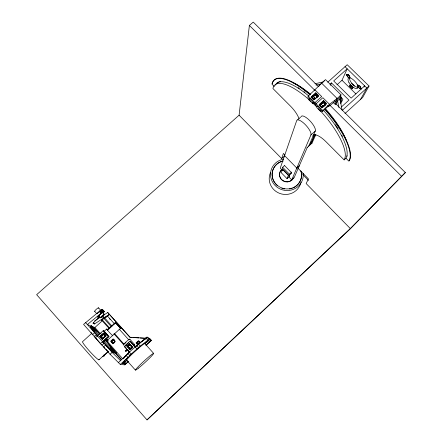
<?xml version="1.0" encoding="UTF-8"?>
<svg xmlns="http://www.w3.org/2000/svg" width="442" height="442" viewBox="0 0 442 442"><rect width="100%" height="100%" fill="white"/><g stroke="black" fill="none" stroke-linecap="round" stroke-linejoin="round"><path stroke-width="0.66" d="M107.726 312.527L121.274 327.467L121.202 328.655L120.975 327.312L107.726 312.527L103.71 315.096M335.671 103.638L405.353 172.562L350.136 228.989L147.02 419.9L36.647 294.681L239.1 115.202L249.382 25.437L253.238 22.1L318.5 86.654M106.08 340.898A12.26 0.934 47.8 0 1 111.583 348.069L111.506 348.346L109.715 347.047A12.26 0.934 47.8 0 1 104.03 341.357M239.1 115.202L281.664 158.584L283.399 153.435L284.841 154.91M284.471 165.617L282.653 167.269L282.2 168.546L288.935 175.43L291.643 172.955M327.577 105.632L328.533 106.583L336.031 100.748L339.926 97.223L341.031 94.897L325.516 79.61L308.273 96.025L307.836 97.251L309.372 98.781M129.407 348.871L130.036 348.081M308.975 99.87L309.566 98.251L313.118 101.787L312.505 103.384L308.975 99.87L309.82 99.113M312.279 97.555L312.936 96.019L313.245 96.328C313.522 98.08 311.726 97.478 312.709 97.759M312.588 97.864L312.936 96.019M314.268 96.096L314.627 95.157L312.069 97.455M311.527 97.074L315.522 93.489L315.787 92.787L318.732 95.699L314.223 99.754L311.284 96.831L315.787 92.787M315.08 95.041L315.627 93.599L316.058 93.803C316.328 95.549 314.522 94.975 315.505 95.24M314.958 95.478L315.743 93.494M313.826 99.091L314.483 97.56L314.792 97.87L314.129 99.395L313.826 99.091L314.129 99.395M315.389 95.35L316.058 93.803M318.71 86.538L319.107 85.494L324.561 80.599M316.621 96.571L317.295 95.03L317.605 95.339C317.87 97.085 316.063 96.5 317.047 96.776M316.931 96.881L317.605 95.339M316.98 97.743L317.439 96.566L315.433 94.577L311.886 97.765M287.035 178.645L288.344 175.358L282.499 169.385L281.283 172.767L287.035 178.645L289.516 176.38M288.935 175.43L289.433 174.192L291.703 172.12M290.002 174.192L288.88 176.96L291.742 179.877L294.123 177.701L307.284 147.446L310.367 144.639L314.693 134.86M290.819 173.706L291.328 172.463L284.549 165.546M320.085 105.312L320.776 103.809L321.091 104.119L320.395 105.621L320.085 105.312L320.395 105.621M322.036 103.804L322.417 102.892L319.859 105.196M319.334 104.837L323.329 101.229L323.616 100.544L326.572 103.472L322.063 107.544L319.107 104.61L323.616 100.544M322.721 103.185L323.588 101.273L323.903 101.583L323.19 103.096L322.881 102.787L323.19 103.096M322.754 103.472L323.588 101.273M330.467 85.361L331.494 82.925L348.959 100.124L341.412 106.975M321.632 106.848L322.334 105.356L322.649 105.666L321.942 107.157L321.632 106.848L321.942 107.157M320.279 111.119L320.936 109.566L317.373 106.019L316.732 107.588L320.279 111.119L321.124 110.356M291.742 179.877L310.914 134.987A10.21 3.238 48.1 0 0 311.046 134.13L311.019 133.777A10.21 3.238 48.1 0 0 310.704 132.534L310.527 132.064A10.21 3.238 48.1 0 0 308.776 128.882L308.383 128.318A10.21 3.238 48.1 0 0 307.068 126.605L306.593 126.047A10.21 3.238 48.1 0 0 303.527 122.964L303.002 122.528A10.21 3.238 48.1 0 0 301.477 121.384L300.985 121.069A10.21 3.238 48.1 0 0 298.461 119.948L298.123 119.904A10.21 3.238 48.1 0 0 297.3 120.003L297.09 120.114A10.21 3.238 48.1 0 0 296.676 120.683L280.245 168.126L282.653 170.59M324.428 104.323L325.03 102.925L325.461 103.13C324.981 105.456 323.87 104.351 325.146 102.82M323.776 106.351L324.13 105.522L322.947 106.588M324.743 104.632L325.461 103.13M324.754 105.467L325.251 104.318L323.235 102.317L319.693 105.516L320.898 106.721M320.721 110.075L322.273 111.616C327.13 104.831 335.18 100.87 341.031 94.897M325.318 105.08L325.726 104.135L323.323 101.748L319.384 105.306M312.864 136.009L313.345 134.898M308.654 146.197L315.301 131.009A10.199 3.315 48.1 0 0 309.549 120.423A10.199 3.315 48.1 0 0 301.063 116.738M310.908 142.86L311.61 141.28M314.975 134.6L310.643 144.39L312.013 143.142L315.853 134.534M328.533 106.583L329.544 104.329L322.859 97.704L316.091 103.798L315.616 104.992L317.163 106.533M337.003 84.776L342.003 80.267L347.197 68.803L333.693 80.947L351.158 98.124L364.667 85.864L364.015 87.068M336.031 100.748L337.102 98.45L321.588 83.135M338.881 107.461L337.583 100.809L335.909 104.362L335.102 104.196L336.025 102.218L341.478 97.279L340.031 95.853M102.743 315.77L102.069 316.328L102.737 315.748L111.92 326.019M341.478 97.279L339.749 100.284M340.76 103.638L342.915 99.218L340.997 97.328M360.595 99.345L366.866 88.008L345.025 66.681M327.754 82.19L347.208 64.72L369.042 86.024L362.694 97.439L344.975 113.566M147.628 337.887L147.158 337.948M91.748 327.218L90.588 326.246L94.682 330.798M123.44 344.644L123.622 344.406A4.437 0.459 -42.2 0 1 127.926 340.318A4.437 0.459 -42.2 0 1 129.583 339.633M146.142 338.014L145.794 338.423M101.638 319.991L107.34 315.897L114.594 323.997M106.113 317.251A4.409 0.646 -41.7 0 0 106.837 316.511L107.34 315.897M123.533 345.053A4.437 0.459 -42.2 0 1 123.517 344.539L125.992 342.528M123.169 358.782L126.174 355.418L127.942 357.396L122.329 363.633L125.594 363.97M131.186 354.164L124.29 346.434L129.998 341.196L135.39 347.014L135.125 346.926L136.821 345.616L138.584 347.589L129.898 355.595L128.136 353.617L129.617 352.152M144.004 339.732L146.037 337.948M147.02 419.9L350.324 228.569L405.353 172.562M99.754 316.494L92.936 323.312L94.494 323.969L109.378 314.367L106.881 316.632M135.053 346.672A12.332 1.111 -42.4 0 1 141.042 341.904L144.412 339.147A3.061 0.276 -42.5 0 1 146.761 337.185A3.061 0.276 -42.5 0 1 146.799 337.561M123.163 358.711L124.511 357.473M102.329 310.002A4.47 0.696 -41.6 0 0 102.456 309.417L99.909 310.859L83.571 324.389L110.069 354.269L120.29 364.446L140.191 346.108L149.098 339.185L151.396 340.456L145.904 345.522M123.042 363.705L125.65 361.302L126.042 361.352L123.445 363.749M148.341 340.384L145.761 342.76L146.053 342.898L148.623 340.533M314.516 134.65L313.174 135.871A15.067 4.823 47.3 0 1 326.058 141.788L344.119 159.893L345.948 158.208A51.09 16.824 48.1 0 0 323.367 110.18M120.29 364.446L124.644 364.843L128.589 361.208M146.247 344.915L151.197 340.346L149.518 338.478M128.429 361.644L124.644 364.843M125.92 345.312L124.594 346.528L126.169 348.29M132.257 347.887L130.097 349.688L126.743 345.931L129.268 343.616L132.777 347.418L129.268 343.616M126.743 345.931L129.429 343.672M127.489 347.075L127.987 346.616L130.622 349.39L127.351 346.003L129.401 344.119L130.799 345.589M129.744 344.235L127.672 346.125L128.097 346.329C128.849 345.931 127.357 345.793 128.362 346.086M129.086 344.998L129.688 344.87L128.998 344.898L129.423 345.114M128.849 345.335L129.705 344.545L130.241 345.296M127.351 346.003L128.274 345.987M129.335 345.014L129.688 344.87M129.777 345.296L130.788 344.368M130.362 348.324L129.766 348.467L130.362 348.324L130.186 348.666M131.092 347.241L131.683 347.103L131.506 347.445L131.092 347.241L131.506 347.445M129.854 348.567L130.445 348.418M131.18 347.34L131.445 347.097L132.34 347.489L130.351 348.987L127.71 346.031L127.992 346.119M130.351 348.987L132.075 347.406L129.429 344.451L129.705 344.545M130.285 349.291L132.34 347.401L129.401 344.119M130.097 349.688L132.622 347.368M129.329 352.081L135.302 346.915M118.528 362.457L129.633 352.235M135.484 346.848L147.357 337.252L149.716 338.594L151.396 340.456M145.208 339.008L144.534 339.605M111.572 348.108L115.555 352.893L110.782 347.931L110.119 348.534L110.87 348.003M98.942 359.849L107.87 351.672M102.809 356.738L108.644 351.396M114.649 353.048C115.445 354.164 110.826 350.799 112.865 350.274M110.069 354.269L112.097 352.407L120.528 360.617M128.837 342.473L125.788 345.268L126.185 345.401M97.643 336.13L96.312 334.627L94.29 336.472L100.389 343.605L108.312 336.384L108.997 336.627L107.202 338.274L106.87 338.163M102.809 341.865L108.671 336.511L107.494 335.191M107.323 340.368L120.578 328.273L119.986 327.434M296.781 168.054L299.306 165.744L296.809 168.082L284.565 155.623M120.694 328.826L121.732 327.947M105.445 339.235A8.834 0.646 47.8 0 0 107.621 341.467L108.163 340.975L106.516 338.782A4.414 0.32 47.8 0 1 106.174 338.439M111.439 340.942L112.948 339.561M95.306 337.876L103.224 330.671L103.947 330.959L108.997 336.627M97.743 336.158L97.439 335.937M100.246 333.881L101.207 333.008M104.29 331.185L106.71 328.986M100.77 335.589L103.66 332.959M99.804 336.671L103.876 333.24L106.113 335.76L102.268 339.268L99.804 336.671L102.268 339.268M115.229 322.572L107.251 329.831L107.577 330.257L115.555 322.98L115.229 322.572L120.335 327.865M100.03 336.743L103.876 333.24M100.726 336.461L101.516 336.787M103.13 334.274L103.914 334.611M103.411 334.931L104.251 334.163L103.887 334.03L100.853 336.793L102.765 338.964L100.472 336.76L103.842 333.688L104.301 333.859M100.793 335.782L101.229 336.279L103.422 334.285M103.146 334.837L101.798 336.058L102.069 336.152M102.008 337.705L102.699 338.113M104.312 335.605L105.091 335.931M104.853 335.666L104.992 336.025M105.782 335.881L105.417 335.754L102.384 338.517L102.759 338.638L100.853 336.793M102.301 338.815L105.671 335.743L103.842 333.688M102.052 339.196L106.113 335.76M92.5 328.693L93.157 328.091L91.245 325.649L96.047 330.644M103.08 313.151A4.47 0.685 -41.7 0 0 104.19 311.356L101.649 312.809L87.35 324.533L94.897 327.5L101.887 321.163M281.664 158.584L284.532 155.982M91.621 333.45L82.693 341.555A12.293 1.221 47.8 0 0 90.151 351.81A12.293 1.221 47.8 0 0 99.069 359.523M94.472 330.92L95.135 330.318L93.157 328.091M310.914 134.987L315.301 131.009M342.473 110.168L369.042 86.024M322.334 105.356L322.649 105.666M321.704 107.522L325.251 104.318M321.782 107.693L325.726 104.135M323.279 106.66L324.815 105.273M322.279 107.765L325.776 104.605M322.273 111.616L329.008 105.516M312.505 103.384L313.77 102.246M297.648 119.804L300.571 117.174M320.776 103.809L320.969 104.229M320.936 104.594L322.119 103.527M311.571 97.544L315.516 94.002L317.909 96.378M313.146 96.848L314.328 95.787M314.483 97.56L314.792 97.87M329.986 84.284L331.494 82.925M317.439 96.566L313.892 99.754L312.693 98.56M127.976 349.749L125.837 351.39L125.368 350.865L126.976 349.639M102.693 319.273L106.975 316.35M94.522 320.969L100.262 317.301M142.07 341.307L142.611 341.18M314.958 83.731L323.003 81.997M316.002 85.074L320.665 84.096M102.074 316.35L111.257 326.627M91.671 327.378L91.743 327.395M120.904 328.505L122.379 328.699L130.136 337.356L132.164 337.484M122.086 328.55L129.865 337.235L146.131 338.263M133.512 337.566L138.915 337.909M140.263 337.997L145.667 338.334M120.578 328.273L115.555 322.98M105.671 340.771L116.616 353.086L115.771 352.92L121.561 359.434M114.213 352.578L113.025 352.329L105.583 345.069L103.555 346.92L104.953 348.279M115.417 352.832L116.616 353.086M113.014 352.324L114.263 352.594M111.898 349.976L111.439 349.865L113.765 352.484M102.522 341.66L102.909 341.771M129.694 348.191L130.622 349.069M124.29 346.434L126.042 347.926M104.677 340.158L105.019 340.263L103.152 341.964L102.422 341.754L104.047 343.34L102.019 345.191L100.389 343.605M103.058 338.334L103.351 338.428M100.472 336.76L100.942 336.914L101.527 336.379L101.229 336.279M103.599 337.87L103.329 337.782L104.942 336.644M131.412 346.605L132.34 347.489M129.6 344.771L129.357 344.754M133.76 345.196L135.628 347.097M107.826 335.307L104.621 332.08L105.124 332.273M131.854 343.064L130.28 341.307M91.776 327.318L90.24 326.732L94.676 332.787L92.654 334.627L91.052 332.417M92.803 327.715L94.726 328.456L99.743 334.097M121.964 328.235L121.688 327.925M120.975 327.312L121.274 327.467M150.136 341.323L147.877 340.136L146.131 338.202L146.611 338.456M110.207 348.605L110.771 348.909M113.821 352.379L112.622 351.18M311.704 142.871L312.013 143.142M310.063 144.368L310.367 144.639M306.98 147.175L307.284 147.446M113.821 352.418L113.5 352.097M105.887 349.186L108.688 351.898M351.605 83.35L354.429 86.113M351.788 85.803L352.722 86.72M342.003 80.267L355.909 93.908M334.572 100.787L336.025 102.218M333.18 102.295L335.102 104.196M315.041 89.953L321.693 96.549L314.925 102.643L314.461 103.842L312.919 102.306M249.382 25.437L314.919 90.395M330.08 105.423L401.485 176.192M315.522 93.489L318.455 96.395M323.329 101.229L326.273 104.152M324.55 104.218L324.859 104.522M312.052 98.019L313.488 99.45M308.273 96.025L322.776 110.45M314.544 103.621L315.704 104.776M274.366 86.538L271.946 84.113A55.195 18.188 48.1 0 1 310.069 94.925M345.926 158.192L348.854 161.12A55.195 18.188 48.1 0 0 324.809 109.461M112.483 350.677L111.765 350.058L112.445 350.976M113.345 351.948L112.809 351.384M297.858 168.148L308.466 178.938L306.129 183.518L350.324 228.569M302.759 174.535L308.516 180.397M282.653 167.269L289.433 174.192M112.588 350.766L111.704 349.937L112.461 351.014M147.357 337.252L149.098 339.185M144.385 339.174L144.959 339.815M144.606 343.318L153.634 353.373M140.374 342.572L138.584 340.578L136.075 342.887L137.865 344.882M138.423 344.141L140.191 346.108M129.788 339.136L134.418 344.312M102.373 309.394L104.19 311.356M102.251 309.406L103.992 311.345M102.102 309.45L103.837 311.389M101.914 309.527L103.649 311.466M101.699 309.632L103.434 311.577M119.125 329.058L128.639 339.694M129.998 341.196L136.898 348.904M101.45 309.77L103.19 311.715M101.179 309.941L102.92 311.886M100.886 310.135L102.627 312.08M98.577 307.842L100.798 310.323M102.577 312.312L104.356 314.295M100.577 310.356L102.317 312.301M100.246 310.599L101.992 312.544M99.909 310.859L101.649 312.809M99.56 311.14L101.301 313.091M99.201 311.433L100.947 313.384A4.47 0.685 -41.7 0 0 97.56 317.019A4.47 0.685 -41.7 0 0 99.787 316.135M126.909 345.987L130.257 349.733M94.682 311.334L96.455 313.323M98.676 315.815L100.456 317.804M102.008 319.527L109.771 328.224M114.34 333.34L123.926 344.08M109.389 328.682L101.55 320.113A4.409 0.646 -41.7 0 0 101.914 320.555M113.942 333.804L123.533 344.528M128.744 350.954L129.556 351.86M127.335 349.594L129.705 352.252M113.892 339.6L114.776 340.594M103.61 330.826L104.787 332.146M103.224 330.671L108.312 336.384M103.66 333.163L105.903 335.688M111.82 342.395L112.704 343.39M103.887 334.03L105.417 335.754M93.223 322.549L94.494 323.969M125.97 359.484L135.451 370.147M94.897 327.5L100.345 333.627M105.34 339.246L122.594 358.65M114.892 352.727L121.185 359.816M91.223 327.108L94.063 329.898L92.848 328.522M110.119 348.534L112.202 350.882M85.599 322.561L112.097 352.407M103.362 355.053L104.262 356.07M91.792 327.682L93.809 329.798L93.605 329.434M93.229 328.986L93.494 329.323M91.914 327.842L93.66 329.555M107.423 330.069L107.693 330.406M107.621 341.467L105.981 339.268A4.414 0.326 47.8 0 0 106.295 339.572M339.92 98.693L342.075 110.047M113.848 342.898A1.536 1.497 -56 0 1 111.892 342.086A1.536 1.497 -56 0 1 112.749 340.091A1.536 1.497 -56 0 1 114.705 340.904M114.727 341.942A1.536 1.497 -56 0 1 114.478 342.417M114.296 342.611A1.536 1.497 -56 0 1 114.08 342.777M138.213 344.533A1.536 1.497 -60.1 0 1 137.506 342.158A1.536 1.497 -60.1 0 1 139.97 342.252M113.87 343.18A1.53 1.486 -56.1 0 1 112.417 341.218A1.53 1.486 -56.1 0 1 114.771 340.462M138.6 344.379A1.508 1.475 -60.4 0 1 139.816 342.069M276.913 83.168A51.084 16.851 48.1 0 1 277.78 82.505M278.272 82.24A51.084 16.851 48.1 0 1 278.791 82.008M279.35 81.82A51.084 16.851 48.1 0 1 280.571 81.56M298.14 87.66A51.084 16.851 48.1 0 1 299.295 88.4M304.063 91.732A51.084 16.851 48.1 0 1 304.875 92.339M335.356 124.694A51.084 16.851 48.1 0 1 338.003 128.71M341.749 135.18A51.084 16.851 48.1 0 1 342.395 136.423M347.152 155.728A51.084 16.851 48.1 0 1 346.981 156.341M292.101 82.256A51.068 16.984 48.1 0 1 294.162 83.195M295.228 83.731A51.068 16.984 48.1 0 1 310.538 94.223M320.853 103.804A51.068 16.984 48.1 0 1 321.666 104.638M322.87 105.903A51.068 16.984 48.1 0 1 323.666 106.76M325.24 108.489A51.068 16.984 48.1 0 1 346.572 140.948M275.322 85.201A51.09 16.824 48.1 0 1 308.671 95.903M311.273 101.66A51.112 16.663 48.1 0 0 272.913 88.522L290.455 106.102A14.934 4.729 48.7 0 1 298.947 118.533M312.93 103.207A51.112 16.663 48.1 0 1 316.621 106.842M318.24 108.511A51.112 16.663 48.1 0 1 344.119 159.893M272.233 83.853A55.195 18.216 48.1 0 1 272.399 83.206M272.598 82.599A55.195 18.216 48.1 0 1 310.378 94.643M325.124 109.18A55.195 18.216 48.1 0 1 350.418 157.142L350.302 157.86A55.195 18.216 48.1 0 1 349.147 160.849M303.151 173.253A16.42 15.785 15.8 0 1 289.245 190.419A16.42 15.785 15.8 0 1 270.764 177.176A16.42 15.785 15.8 0 1 283.482 159.159M301.168 171.49A14.779 14.205 15.8 0 1 290.781 188.513A14.779 14.205 15.8 0 1 272.753 178.458A14.779 14.205 15.8 0 1 282.41 161.032M300.56 183.739A16.067 15.464 15.9 0 1 279.758 193.43A16.067 15.464 15.9 0 1 270.482 172.595M300.947 182.22A16.067 15.464 15.9 0 1 300.775 182.988M293.389 178.12A7.387 7.105 15.8 0 1 282.444 180.253A7.387 7.105 15.8 0 1 281.769 169.419M293.549 177.839A7.381 7.094 15.8 0 1 282.598 180.634A7.381 7.094 15.8 0 1 281.692 169.645M300.803 170.816A14.763 14.188 15.8 0 1 297.041 185.336M296.328 185.949A14.763 14.188 15.8 0 1 293.09 187.905M292.201 188.259A14.763 14.188 15.8 0 1 291.289 188.557M290.361 188.795A14.763 14.188 15.8 0 1 289.416 188.972M284.604 188.944A14.763 14.188 15.8 0 1 283.648 188.751M282.714 188.507A14.763 14.188 15.8 0 1 281.792 188.198M277.598 185.839A14.763 14.188 15.8 0 1 275.526 183.844M274.93 183.098A14.763 14.188 15.8 0 1 273.454 180.662M273.079 179.8A14.763 14.188 15.8 0 1 272.499 178.01M272.3 177.093A14.763 14.188 15.8 0 1 283.256 161.032M340.34 99.268A5.569 2.105 48.1 0 1 340.318 102.157M340.649 97.682A5.768 2.188 48.1 0 1 340.655 101.748M349.335 75.499A1.823 0.751 48.5 0 1 349.119 75.273M358.164 87.378A6.801 2.785 48.2 0 1 352.257 83.781A6.801 2.785 48.2 0 1 349.478 77.56M352.523 84.422A1.79 0.724 48.1 0 1 352.755 84.604M352.976 84.809A1.79 0.724 48.1 0 1 353.191 85.035M353.39 85.273A1.79 0.724 48.1 0 1 353.567 85.521M94.837 311.339A2.619 0.42 -41.6 0 1 96.538 309.102A2.619 0.42 -41.6 0 1 98.489 308.207M108.163 340.975A8.834 0.635 47.8 0 1 105.986 338.743M107.185 340.025A4.414 0.326 47.8 0 1 107.168 340.318M112.483 335.191A4.409 0.282 47.8 0 1 110.975 334.053A4.409 0.282 47.8 0 1 107.185 329.765A4.409 0.282 47.8 0 1 107.743 329.831M105.483 339.329A3.978 0.298 47.8 0 1 105.152 339.66M101.887 336.058A3.978 0.298 47.8 0 1 101.433 335.478M101.71 335.251A3.978 0.298 47.8 0 1 102.246 335.76M104.909 341.55A3.978 0.304 47.8 0 1 104.351 341.384M98.621 335.224A12.26 0.934 47.8 0 1 95.113 330.351L97.146 331.561A12.26 0.934 47.8 0 1 99.665 333.981M133.147 345.075A4.442 0.42 -42.3 0 1 133.777 345.301M127.976 350.307A4.442 0.42 -42.3 0 1 127.953 350.036M129.114 348.694A4.442 0.42 -42.3 0 1 129.86 347.948M125.368 350.865A8.884 0.845 -42.3 0 1 126.86 349.279M125.837 351.39A8.89 0.84 -42.3 0 1 127.329 349.804M124.511 357.407A12.332 1.111 -42.4 0 1 129.826 351.478M135.241 346.848A4 0.365 -42.4 0 1 135.832 346.556M133.528 345.948A4 0.37 -42.3 0 1 134.473 345.688M110.279 319.472A1.53 1.486 -50.1 0 1 110.395 319.71M109.478 318.848A1.53 1.486 -50.1 0 1 109.715 318.947M109.936 319.091A1.53 1.486 -50.1 0 1 110.124 319.268M127.423 360.39A12.962 1.111 -42.4 0 1 134.595 351.727A12.962 1.111 -42.4 0 1 145.197 343.998M97.356 313.605A2.856 0.448 -41.6 0 1 97.527 313.395M97.726 313.174A2.856 0.448 -41.6 0 1 97.953 312.93M98.196 312.687A2.856 0.448 -41.6 0 1 98.461 312.433M99.014 311.93A2.856 0.448 -41.6 0 1 100.113 311.058M100.356 310.892A2.856 0.448 -41.6 0 1 100.583 310.748M99.257 316.113A2.862 0.436 -41.7 0 1 99.268 315.339A2.862 0.436 -41.7 0 1 102.091 312.837A2.862 0.436 -41.7 0 1 102.809 312.964M138.495 344.506A1.536 1.503 -60 0 1 136.943 343.141A1.536 1.503 -60 0 1 138.23 341.473A1.536 1.503 -60 0 1 139.932 342.638M111.163 349.384A12.873 0.995 47.8 0 1 103.003 341.655M97.837 335.782A12.873 0.995 47.8 0 1 94.334 330.345M94.494 330.434A12.873 0.995 47.8 0 1 94.682 330.555M94.964 336.555A12.879 1.044 47.8 0 1 94.566 336.058M94.477 329.163L92.146 326.61L94.477 329.163M123.384 363.534L125.716 361.446L123.384 363.534M350.191 84.626L349.445 86.157L352.252 88.914L353.014 87.394L350.191 84.626M146.064 342.627L148.352 340.578L146.064 342.627M113.124 338.992L110.599 341.296L112.82 343.793L115.345 341.484L113.124 338.992M348.235 74.449L346.152 74.455L348.252 77.676L350.335 77.687L348.235 74.449M114.671 351.92L112.307 349.318L114.671 351.92M360.512 86.455L357.606 84.798L358.34 87.549L361.236 89.212L360.512 86.455M347.152 75.809A1.823 0.746 48.5 0 0 349.451 77.433A1.823 0.746 48.5 0 0 348.125 74.958A1.823 0.746 48.5 0 0 347.152 75.809M358.307 86.72A1.829 0.751 47.9 0 0 360.633 88.372A1.829 0.751 47.9 0 0 359.329 85.914A1.829 0.751 47.9 0 0 358.307 86.72M348.843 82.229A6.807 2.768 48.2 0 0 357.456 88.389A6.807 2.768 48.2 0 0 352.594 79.223A6.807 2.768 48.2 0 0 348.843 82.229M350.147 86.499A1.79 0.724 48.1 0 0 352.412 88.118A1.79 0.724 48.1 0 0 351.114 85.704A1.79 0.724 48.1 0 0 350.147 86.499M101.251 317.461A2.624 0.392 -41.7 0 0 104.373 314.417A2.624 0.392 -41.7 0 0 101.588 316.268A2.624 0.392 -41.7 0 0 101.251 317.461M138.556 368.07A12.376 0.851 -42.6 0 0 153.49 353.799A12.376 0.851 -42.6 0 0 141.55 363.385A12.376 0.851 -42.6 0 0 138.556 368.07M113.522 342.799A1.541 1.497 -56 0 0 113.92 340.174A1.541 1.497 -56 0 0 111.478 341.196A1.541 1.497 -56 0 0 113.522 342.799"/></g></svg>
